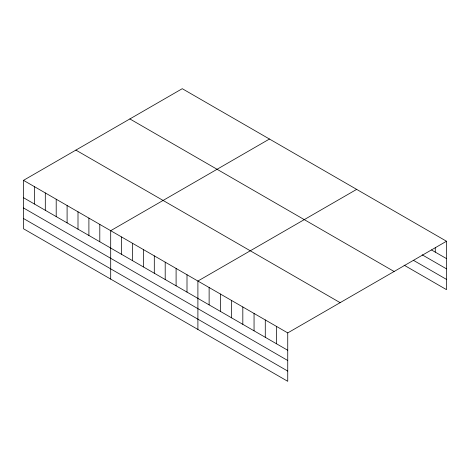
<?xml version="1.0" encoding="UTF-8"?>
<svg xmlns="http://www.w3.org/2000/svg" width="470" height="470" viewBox="0 0 470 470"><rect width="100%" height="100%" fill="white"/><g stroke="black" fill="none" stroke-linecap="round" stroke-linejoin="round"><path stroke-width="0.7" d="M287.74 360.514L287.74 332.907L23.5 180.345L23.5 228.755L287.74 381.311L287.74 360.514L23.5 207.957M404.077 265.156L446.5 289.655L446.5 241.245L182.26 88.689L23.5 180.345M269.457 139.032L110.697 230.694L110.697 279.098M356.66 189.375L197.899 281.037L197.899 329.441M287.74 332.907L446.5 241.245M431.525 249.97L446.5 258.612M422.166 254.811L446.5 268.858M413.436 260.321L446.5 279.409M129.867 118.934L394.107 271.495M75.893 150.1L340.133 302.656M23.5 197.711L287.74 350.273M23.5 218.509L287.74 371.071M435.267 247.79L435.267 252.132M276.513 326.421L276.513 343.787M265.28 319.935L265.28 337.301M254.053 313.455L254.053 330.821M242.82 306.969L242.82 324.335M231.593 300.489L231.593 317.855M220.359 294.003L220.359 311.369M209.126 287.517L209.126 304.883M187.001 274.744L187.001 292.111M176.097 268.446L176.097 285.813M165.199 262.154L165.199 279.521M154.301 255.862L154.301 273.229M143.397 249.57L143.397 266.937M132.499 243.278L132.499 260.644M121.601 236.986L121.601 254.352M99.799 224.396L99.799 241.762M88.9 218.104L88.9 235.47M78.002 211.811L78.002 229.178M67.098 205.519L67.098 222.886M56.2 199.227L56.2 216.594M45.302 192.935L45.302 210.302M34.398 186.637L34.398 204.004"/></g></svg>
